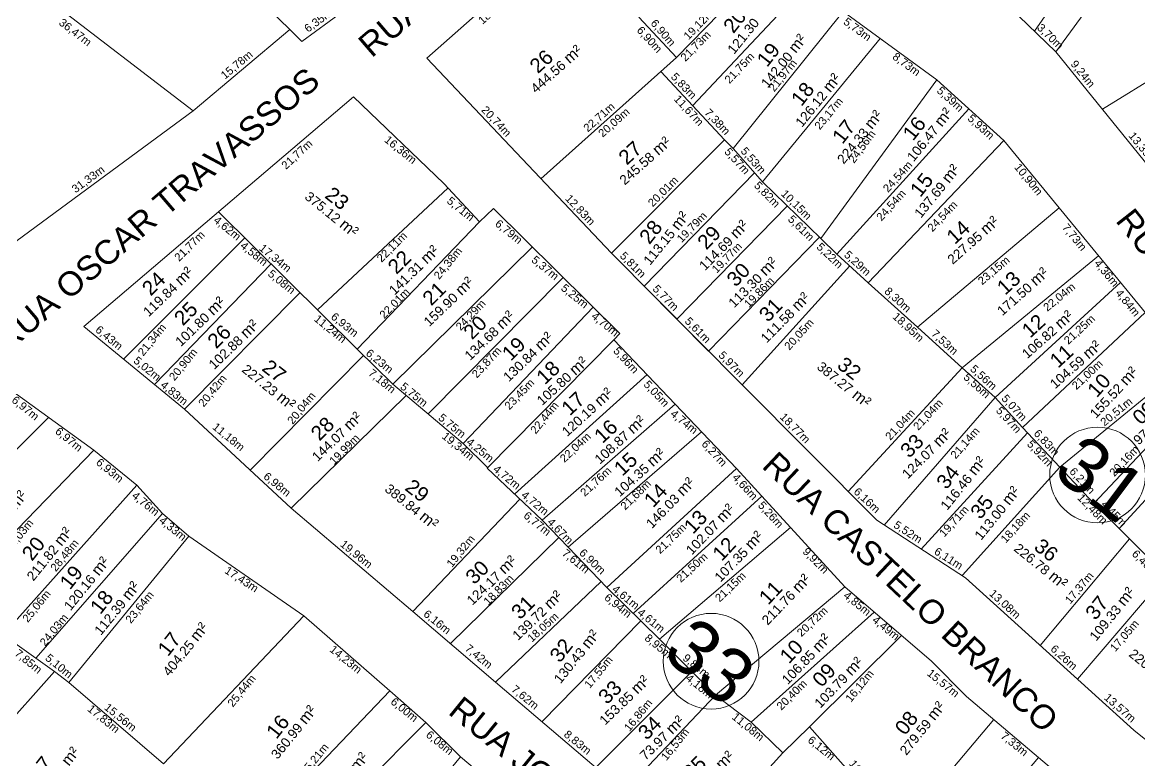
# Model space of a CAD drawing. Header units: metres. Extents: x 3808 to 8215, y 2374 to 6187.
# Drawn here: x 5958.3 to 6098, y 3817.1 to 3909.4 of the extents above; entities that cross this region are included whole.
import ezdxf

# ---------------------------------------------------------------- set-up
doc = ezdxf.new("R2010")
doc.units = ezdxf.units.M
doc.linetypes.add('CENTER', pattern=[2, 1.25, -0.25, 0.25, -0.25])
for name, color, linetype in [('0 - Cotas', 7, 'Continuous'), ('0 - Linhas Quadras', 7, 'Continuous'), ('0 - Nome Ruas', 7, 'CENTER'), ('0 - Numero de Lotes', 6, 'Continuous'), ('0 - Número de Quadra', 7, 'CENTER'), ('0 - Área Dos Lotes', 1, 'Continuous')]:
    doc.layers.add(name, color=color, linetype=linetype)
doc.styles.add('Arial', font='arial.ttf')
doc.styles.add('pedro', font='arial.ttf', dxfattribs={"height": 3})

msp = doc.modelspace()

# ---------------------------------------------------------------- linework, layer by layer
at = {"layer": '0 - Linhas Quadras', "linetype": 'Continuous', "lineweight": 5}
for p, q in [((5965.318, 3934.319, 0), (5991.748, 3908.521, 0)), ((6105.982, 3931.058, 0), (6087.501, 3905.715, 0)), ((6099.578, 3929.656, 0), (6084.84, 3908.289, 0)), ((6067.47, 3925.089, 0), (6087.501, 3905.715, 0)), ((5950.735, 3920.542, 0), (5979.683, 3898.357, 0)), ((6024.166, 3918.463, 0), (6008.885, 3904.908, 0)), ((6040.064, 3904.99, 0), (6053.364, 3918.727, 0)), ((6042.099, 3898.98, 0), (6057.031, 3914.866, 0)), ((6119.579, 3914.789, 0), (6093.315, 3898.533, 0)), ((5998.383, 3910.77, 0), (5993.251, 3907.026, 0)), ((6035.392, 3910.068, 0), (6040.064, 3904.99, 0)), ((6047.175, 3893.626, 0), (6060.934, 3910.756, 0)), ((6072.603, 3902.221, 0), (6060.934, 3910.756, 0)), ((5991.748, 3908.521, 0), (5979.683, 3898.357, 0)), ((5993.251, 3907.026, 0), (5991.748, 3908.521, 0)), ((6065.557, 3907.375, 0), (6050.84, 3889.484, 0)), ((6065.557, 3907.375, 0), (6072.603, 3902.221, 0)), ((6087.501, 3905.715, 0), (6101.739, 3888.124, 0)), ((6008.885, 3904.908, 0), (6031.966, 3880.532, 0)), ((6040.064, 3904.99, 0), (6023.142, 3889.851, 0)), ((6038.116, 3903.247, 0), (6046.082, 3894.714, 0)), ((6072.603, 3902.221, 0), (6058.103, 3882.396, 0)), ((6080.999, 3894.623, 0), (6072.603, 3902.221, 0)), ((5965.999, 3871.378, 0), (5999.706, 3900.084, 0)), ((5999.706, 3900.084, 0), (6011.021, 3889.248, 0)), ((5979.683, 3898.357, 0), (5954.455, 3879.781, 0)), ((6060.135, 3880.413, 0), (6076.599, 3898.605, 0)), ((6046.082, 3894.714, 0), (6031.966, 3880.532, 0)), ((6046.082, 3894.714, 0), (6047.175, 3893.626, 0)), ((6064.057, 3876.864, 0), (6080.999, 3894.623, 0)), ((6087.916, 3886.205, 0), (6080.999, 3894.623, 0)), ((6050.84, 3889.484, 0), (6047.175, 3893.626, 0)), ((6036.059, 3876.408, 0), (6049.847, 3890.606, 0)), ((6011.021, 3889.248, 0), (6015.469, 3884.487, 0)), ((6058.103, 3882.396, 0), (6050.84, 3889.484, 0)), ((5995.221, 3873.46, 0), (6011.533, 3888.7, 0)), ((6015.469, 3884.487, 0), (6017.214, 3886.117, 0)), ((6017.214, 3886.117, 0), (6033.017, 3870.494, 0)), ((6040.127, 3872.31, 0), (6053.938, 3886.461, 0)), ((6070.214, 3871.292, 0), (6087.916, 3886.205, 0)), ((6113.074, 3855.591, 0), (6087.916, 3886.205, 0)), ((6000.167, 3868.553, 0), (5982.852, 3885.731, 0)), ((6015.469, 3884.487, 0), (6000.167, 3868.553, 0)), ((5986.145, 3882.465, 0), (5970.975, 3867.298, 0)), ((6044.083, 3868.325, 0), (6057.956, 3882.54, 0)), ((6058.103, 3882.396, 0), (6060.135, 3880.413, 0)), ((6022.065, 3881.322, 0), (6004.642, 3864.181, 0)), ((6031.966, 3880.532, 0), (6048.289, 3864.087, 0)), ((5989.412, 3879.223, 0), (5974.853, 3864.118, 0)), ((6060.135, 3880.413, 0), (6064.057, 3876.864, 0)), ((6075.795, 3866.24, 0), (6092.823, 3880.233, 0)), ((6048.289, 3864.087, 0), (6061.746, 3878.956, 0)), ((6009.042, 3860.476, 0), (6025.902, 3877.529, 0)), ((6036.059, 3876.408, 0), (6040.127, 3872.31, 0)), ((6064.057, 3876.864, 0), (6070.214, 3871.292, 0)), ((6079.916, 3862.511, 0), (6095.59, 3876.866, 0)), ((5978.585, 3861.057, 0), (5993.038, 3875.626, 0)), ((6029.656, 3873.817, 0), (6013.443, 3856.771, 0)), ((6040.127, 3872.31, 0), (6044.083, 3868.325, 0)), ((6083.341, 3858.771, 0), (6098.663, 3873.127, 0)), ((5978.585, 3861.057, 0), (5965.999, 3871.378, 0)), ((6070.214, 3871.292, 0), (6075.795, 3866.24, 0)), ((6032.258, 3869.727, 0), (6016.407, 3853.693, 0)), ((6033.017, 3870.494, 0), (6032.258, 3869.727, 0)), ((6032.258, 3869.727, 0), (6047.569, 3853.638, 0)), ((6004.642, 3864.181, 0), (6000.167, 3868.553, 0)), ((6000.966, 3867.772, 0), (5986.806, 3853.45, 0)), ((6088.009, 3853.789, 0), (6103.854, 3866.81, 0)), ((6036.403, 3865.372, 0), (6019.841, 3850.429, 0)), ((6075.795, 3866.24, 0), (6061.528, 3850.78, 0)), ((6075.795, 3866.24, 0), (6079.916, 3862.511, 0)), ((5955.944, 3864.125, 0), (5967.247, 3855.939, 0)), ((6004.642, 3864.181, 0), (6013.443, 3856.771, 0)), ((6048.289, 3864.087, 0), (6065.119, 3847.172, 0)), ((6092.252, 3849.261, 0), (6106.134, 3864.036, 0)), ((5991.942, 3848.696, 0), (6006.32, 3862.768, 0)), ((6079.916, 3862.511, 0), (6066.03, 3846.578, 0)), ((6079.916, 3862.511, 0), (6083.341, 3858.771, 0)), ((5991.942, 3848.696, 0), (5978.585, 3861.057, 0)), ((6039.914, 3861.682, 0), (6023.276, 3847.164, 0)), ((5941.557, 3840.032, 0), (5961.596, 3860.032, 0)), ((6095.401, 3846.128, 0), (6108.809, 3860.781, 0)), ((6043.209, 3858.219, 0), (6026.566, 3843.809, 0)), ((6083.341, 3858.771, 0), (6088.009, 3853.789, 0)), ((6070.658, 3843.564, 0), (6083.959, 3858.112, 0)), ((5967.247, 3855.939, 0), (5946.834, 3834.792, 0)), ((5972.623, 3851.574, 0), (5967.247, 3855.939, 0)), ((6013.443, 3856.771, 0), (6016.48, 3853.768, 0)), ((6016.407, 3853.693, 0), (6023.276, 3847.164, 0)), ((6047.569, 3853.638, 0), (6031.366, 3838.771, 0)), ((6047.569, 3853.638, 0), (6061.129, 3838.859, 0)), ((6088.009, 3853.789, 0), (6075.824, 3840.293, 0)), ((6088.009, 3853.789, 0), (6092.252, 3849.261, 0)), ((5955.942, 3832.835, 0), (5972.623, 3851.574, 0)), ((5972.623, 3851.574, 0), (5975.866, 3848.014, 0)), ((6050.756, 3850.164, 0), (6034.673, 3835.532, 0)), ((6092.252, 3849.261, 0), (6093.191, 3850.26, 0)), ((6007.146, 3835.754, 0), (5991.942, 3848.696, 0)), ((6007.146, 3835.754, 0), (6020.5, 3849.803, 0)), ((6092.252, 3849.261, 0), (6106.986, 3834.604, 0)), ((5975.866, 3848.014, 0), (5960.034, 3829.92, 0)), ((5975.866, 3848.014, 0), (5979.142, 3845.174, 0)), ((6023.276, 3847.164, 0), (6026.566, 3843.809, 0)), ((6065.119, 3847.172, 0), (6076.197, 3839.956, 0)), ((6054.349, 3846.248, 0), (6037.98, 3832.293, 0)), ((5979.142, 3845.174, 0), (5964.152, 3826.899, 0)), ((5993.53, 3835.246, 0), (5979.142, 3845.174, 0)), ((6011.835, 3831.762, 0), (6025.367, 3845.031, 0)), ((6085.536, 3831.524, 0), (6096.701, 3844.836, 0)), ((6026.566, 3843.809, 0), (6031.366, 3838.771, 0)), ((6090.184, 3827.328, 0), (6101.284, 3840.276, 0)), ((6017.484, 3826.953, 0), (6030.662, 3839.51, 0)), ((6031.366, 3838.771, 0), (6037.98, 3832.293, 0)), ((6061.129, 3838.859, 0), (6044.972, 3825.293, 0)), ((6061.129, 3838.859, 0), (6071.948, 3829.549, 0)), ((6076.197, 3839.956, 0), (6097.242, 3820.955, 0)), ((5975.959, 3816.748, 0), (5993.53, 3835.246, 0)), ((5993.53, 3835.246, 0), (6004.239, 3825.855, 0)), ((6017.484, 3826.953, 0), (6007.146, 3835.754, 0)), ((6023.287, 3822.014, 0), (6035.62, 3834.604, 0)), ((6049.396, 3821.931, 0), (6064.806, 3835.695, 0)), ((5955.942, 3832.835, 0), (5962.348, 3828.272, 0)), ((6037.98, 3832.293, 0), (6044.972, 3825.293, 0)), ((6056.689, 3821.359, 0), (6068.209, 3832.767, 0)), ((6071.948, 3829.549, 0), (6076.322, 3825.152, 0)), ((5962.348, 3828.272, 0), (5949.395, 3813.748, 0)), ((5964.152, 3826.899, 0), (5962.348, 3828.272, 0)), ((6030.011, 3816.289, 0), (6042.002, 3828.266, 0)), ((5975.959, 3816.748, 0), (5964.152, 3826.899, 0)), ((6036.836, 3810.479, 0), (6017.484, 3826.953, 0)), ((6004.239, 3825.855, 0), (5986.792, 3807.546, 0)), ((6004.239, 3825.855, 0), (6008.754, 3821.895, 0)), ((6033.541, 3813.285, 0), (6044.972, 3825.293, 0)), ((6044.972, 3825.293, 0), (6049.396, 3821.931, 0)), ((6076.322, 3825.152, 0), (6117.993, 3789.93, 0)), ((6008.754, 3821.895, 0), (5990.986, 3804.042, 0)), ((6008.754, 3821.895, 0), (6013.084, 3817.585, 0)), ((6049.396, 3821.931, 0), (6053.392, 3818.086, 0)), ((6068.098, 3808.499, 0), (6079.735, 3822.267, 0)), ((6053.392, 3818.086, 0), (6056.689, 3821.359, 0)), ((6068.098, 3808.499, 0), (6056.689, 3821.359, 0)), ((6097.242, 3820.955, 0), (6110.109, 3810.516, 0)), ((6053.392, 3818.086, 0), (6042.583, 3806.302, 0)), ((6013.084, 3817.585, 0), (5997.337, 3798.736, 0)), ((6013.084, 3817.585, 0), (6018.036, 3813.449, 0)), ((6073.699, 3803.764, 0), (6085.337, 3817.533, 0))]:
    msp.add_line(p, q, dxfattribs=at)
at = {"layer": '0 - Número de Quadra', "linetype": 'ByBlock', "lineweight": 5}
for centre in [(6092.709, 3852.821, 0), (6044.412, 3829.552, 0)]:
    msp.add_circle(centre, 5.979, dxfattribs=at)

# ---------------------------------------------------------------- texts
at = {"layer": '0 - Cotas', "lineweight": 5, "style": 'Arial'}
for s, rotation, p in [('18,92m', 41.57438, (6015.838, 3909.081, 0)), ('6,35m', 36.11668, (5994.028, 3908.088, 0)), ('19,12m', 45.92465, (6041.576, 3907.127, 0)), ('5,73m', 323.81744, (6060.848, 3909.279, 0)), ('36,47m', 322.53343, (5962.803, 3909.19, 0)), ('6,90m', 312.61766, (6035.04, 3908.349, 0)), ('6,90m', 310.72184, (6036.777, 3909.247, 0)), ('3,70m', 315.95539, (6085.065, 3908.628, 0)), ('21,73m', 45.431, (6041.192, 3904.441, 0)), ('15,78m', 40.11449, (5983.652, 3902.224, 0)), ('21,75m', 46.77302, (6046.714, 3901.67, 0)), ('21,97m', 51.22807, (6052.299, 3900.644, 0)), ('8,73m', 323.81744, (6066.975, 3904.91, 0)), ('9,24m', 308.98567, (6089.274, 3904.16, 0)), ('5,83m', 313.55778, (6039.307, 3902.53, 0)), ('11,67m', 313.03151, (6039.682, 3899.759, 0)), ('5,39m', 317.85421, (6072.537, 3900.739, 0)), ('20,74m', 313.43669, (6015.616, 3898.381, 0)), ('22,71m', 41.81859, (6029, 3895.628, 0)), ('23,17m', 50.56048, (6058, 3895.898, 0)), ('20,09m', 41.81859, (6030.858, 3894.968, 0)), ('7,38m', 313.47042, (6043.502, 3898.042, 0)), ('5,93m', 317.85421, (6076.377, 3897.277, 0)), ('21,77m', 42.85201, (5991.272, 3890.948, 0)), ('16,36m', 320.93117, (6003.486, 3894.562, 0)), ('24,56m', 53.81744, (6062.28, 3891.707, 0)), ('13,39m', 308.98567, (6096.526, 3895.201, 0)), ('5,57m', 312.51118, (6045.995, 3893.165, 0)), ('5,53m', 311.50923, (6048.031, 3893.262, 0)), ('24,54m', 47.85421, (6066.524, 3888.068, 0)), ('31,33m', 36.36574, (5964.969, 3888.019, 0)), ('10,90m', 309.41223, (6082.231, 3891.266, 0)), ('20,01m', 45.13199, (6037.114, 3886.271, 0)), ('5,82m', 314.62194, (6049.698, 3888.919, 0)), ('5,71m', 320.93117, (6011.294, 3886.919, 0)), ('12,83m', 313.43669, (6026.096, 3887.313, 0)), ('10,15m', 315.69915, (6053.061, 3887.875, 0)), ('24,54m', 47.85421, (6065.703, 3884.496, 0)), ('24,54m', 46.35056, (6072.068, 3883.148, 0)), ('4,62m', 320.93117, (5982.134, 3884.508, 0)), ('19,79m', 45.8391, (6040.73, 3881.792, 0)), ('5,61m', 315.69915, (6053.93, 3884.697, 0)), ('6,79m', 320.93117, (6017.316, 3884.073, 0)), ('7,73m', 309.41223, (6088.214, 3883.735, 0)), ('21,77m', 44.90327, (5977.924, 3879.457, 0)), ('22,11m', 44.75671, (6003.216, 3879.338, 0)), ('4,58m', 320.93117, (5985.477, 3881.321, 0)), ('17,34m', 320.93117, (5987.831, 3881.022, 0)), ('24,38m', 50.93117, (6010.426, 3877.18, 0)), ('5,81m', 314.78652, (6032.928, 3880.131, 0)), ('19,77m', 45.69915, (6045.098, 3877.975, 0)), ('5,22m', 316.59633, (6057.499, 3881.224, 0)), ('5,29m', 317.85421, (6060.937, 3880.227, 0)), ('5,37m', 320.93117, (6021.859, 3879.555, 0)), ('23,15m', 40.11347, (6078.273, 3876.516, 0)), ('4,36m', 309.41223, (6092.231, 3879.25, 0)), ('5,08m', 320.93117, (5988.926, 3877.81, 0)), ('5,25m', 320.93117, (6025.556, 3876.029, 0)), ('5,77m', 314.78652, (6037.019, 3876.006, 0)), ('19,86m', 45.69915, (6049.132, 3873.673, 0)), ('22,04m', 39.41223, (6086.433, 3873.213, 0)), ('22,01m', 45.49566, (6003.565, 3872.286, 0)), ('8,30m', 317.85421, (6065.977, 3875.666, 0)), ('4,84m', 309.41223, (6094.88, 3875.535, 0)), ('24,29m', 46.53637, (6013.118, 3870.797, 0)), ('11,24m', 320.93117, (5994.698, 3872.175, 0)), ('6,93m', 320.93117, (5996.804, 3872.447, 0)), ('4,70m', 320.93117, (6029.357, 3872.517, 0)), ('5,61m', 314.78652, (6041.032, 3871.965, 0)), ('20,05m', 47.85421, (6054.193, 3868.353, 0)), ('18,95m', 317.85421, (6066.997, 3872.507, 0)), ('21,25m', 42.4835, (6089.06, 3869.084, 0)), ('6,43m', 320.93117, (5967.365, 3870.823, 0)), ('21,34m', 50.93117, (5973.445, 3867.617, 0)), ('7,53m', 317.85421, (6071.842, 3870.357, 0)), ('20,90m', 50.93117, (5977.344, 3864.531, 0)), ('6,23m', 320.93117, (6001.164, 3867.889, 0)), ('23,87m', 47.52327, (6015.141, 3864.865, 0)), ('5,96m', 312.66256, (6032.104, 3868.273, 0)), ('5,97m', 314.78652, (6045.254, 3867.713, 0)), ('5,02m', 320.93117, (5972.129, 3866.956, 0)), ('5,56m', 317.85421, (6076.696, 3865.964, 0)), ('21,00m', 43.13815, (6090.064, 3863.42, 0)), ('20,42m', 50.93117, (5981.002, 3861.246, 0)), ('7,18m', 320.93117, (6001.477, 3865.406, 0)), ('5,56m', 317.85421, (6075.86, 3864.928, 0)), ('4,83m', 320.93117, (5975.503, 3863.915, 0)), ('5,75m', 320.93117, (6005.471, 3863.715, 0)), ('23,45m', 46.49386, (6019.203, 3860.898, 0)), ('5,05m', 313.2419, (6035.896, 3864.073, 0)), ('6,97m', 320.93117, (5956.902, 3862.022, 0)), ('20,04m', 50.93117, (5992.123, 3859.073, 0)), ('5,07m', 312.4835, (6080.623, 3862.331, 0)), ('22,44m', 50.93117, (6022.497, 3857.868, 0)), ('21,04m', 47.29874, (6070.298, 3858.328, 0)), ('5,97m', 312.58241, (6079.933, 3860.819, 0)), ('20,51m', 39.41223, (6093.57, 3858.876, 0)), ('5,75m', 320.93117, (6010.226, 3859.818, 0)), ('4,74m', 320.93117, (6039.234, 3860.314, 0)), ('18,77m', 314.8545, (6052.927, 3859.992, 0)), ('21,04m', 47.29874, (6066.805, 3857.087, 0)), ('6,97m', 320.93117, (5962.34, 3858.123, 0)), ('11,18m', 320.93117, (5981.996, 3858.674, 0)), ('21,14m', 48.92854, (6074.982, 3854.763, 0)), ('6,83m', 313.13815, (6084.653, 3857.956, 0)), ('19,99m', 45.17794, (5997.285, 3854.038, 0)), ('19,34m', 320.93117, (6010.677, 3857.511, 0)), ('4,25m', 320.93117, (6013.735, 3856.78, 0)), ('22,04m', 43.24189, (6026.081, 3854.322, 0)), ('6,27m', 312.98882, (6043.138, 3856.635, 0)), ('5,92m', 313.13815, (6083.808, 3856.625, 0)), ('20,16m', 46.78507, (6094.805, 3852.562, 0)), ('6,93m', 320.93117, (5967.445, 3854.237, 0)), ('6,98m', 320.93117, (5988.369, 3852.486, 0)), ('4,72m', 320.93117, (6017.076, 3853.392, 0)), ('21,76m', 42.72145, (6028.625, 3850.073, 0)), ('4,66m', 312.53703, (6046.979, 3852.462, 0)), ('6,21m', 313.13815, (6089.108, 3853.201, 0)), ('21,68m', 44.4538, (6033.672, 3848.371, 0)), ('4,76m', 320.93117, (5971.925, 3850.084, 0)), ('4,72m', 320.93117, (6020.592, 3850.16, 0)), ('6,16m', 316.97084, (6062.145, 3850.627, 0)), ('12,48m', 314.14864, (6090.105, 3849.896, 0)), ('5,26m', 312.53703, (6050.19, 3848.968, 0)), ('19,71m', 47.56553, (6073.55, 3844.999, 0)), ('4,45m', 313.63363, (6093.07, 3849.079, 0)), ('28,03m', 50.93117, (5956.852, 3843.171, 0)), ('4,33m', 320.93117, (5975.335, 3846.972, 0)), ('6,77m', 320.93117, (6020.878, 3847.59, 0)), ('4,67m', 314.29177, (6023.85, 3846.861, 0)), ('5,52m', 326.92274, (6067.126, 3846.341, 0)), ('18,18m', 47.92257, (6081.233, 3844.245, 0)), ('21,75m', 44.14713, (6038.038, 3842.904, 0)), ('28,48m', 50.93117, (5962.519, 3840.667, 0)), ('19,96m', 320.93117, (5997.963, 3844.024, 0)), ('19,32m', 50.93117, (6012.024, 3841.198, 0)), ('7,61m', 320.93117, (6025.699, 3842.893, 0)), ('6,90m', 316.12749, (6027.842, 3843, 0)), ('21,50m', 42.54562, (6040.627, 3839.327, 0)), ('9,92m', 314.69476, (6055.766, 3843.167, 0)), ('6,11m', 327.66, (6072.184, 3843.017, 0)), ('6,46m', 315.14795, (6096.917, 3842.88, 0)), ('17,43m', 326.95909, (5983.518, 3840.648, 0)), ('18,83m', 45.72511, (6016.566, 3836.472, 0)), ('21,15m', 43.85973, (6045.484, 3836.886, 0)), ('17,37m', 50.01154, (6089.295, 3836.628, 0)), ('4,61m', 320.93117, (6031.937, 3838.394, 0)), ('25,06m', 50.93117, (5959.016, 3834.325, 0)), ('23,64m', 50.93117, (5971.894, 3834.195, 0)), ('6,94m', 320.93117, (6030.968, 3837.342, 0)), ('4,85m', 320.93117, (6060.862, 3837.601, 0)), ('13,08m', 317.92257, (6079.084, 3837.889, 0)), ('6,16m', 320.93117, (6008.368, 3835.288, 0)), ('4,61m', 320.93117, (6035.11, 3835.472, 0)), ('20,72m', 43.55587, (6055.703, 3832.543, 0)), ('24,03m', 50.93117, (5961.188, 3831.351, 0)), ('18,05m', 42.57253, (6022.01, 3831.864, 0)), ('4,49m', 320.93117, (6064.456, 3834.545, 0)), ('17,05m', 49.39661, (6094.92, 3830.667, 0)), ('7,42m', 320.93117, (6013.564, 3830.99, 0)), ('8,95m', 320.93117, (6036.01, 3832.283, 0)), ('7,85m', 320.93117, (5957.278, 3830.374, 0)), ('5,10m', 320.93117, (5961.105, 3829.796, 0)), ('14,23m', 320.93117, (5996.643, 3830.859, 0)), ('9,84m', 320.93117, (6040.759, 3829.79, 0)), ('6,26m', 317.92257, (6086.746, 3830.971, 0)), ('17,55m', 50.93117, (6029.247, 3826.078, 0)), ('25,44m', 50.93117, (5984.644, 3823.745, 0)), ('4,18m', 320.93117, (6041.157, 3827.27, 0)), ('16,12m', 50.93117, (6061.88, 3824.339, 0)), ('15,57m', 320.93117, (6071.307, 3827.887, 0)), ('7,62m', 320.93117, (6019.354, 3825.88, 0)), ('20,40m', 45.07249, (6053.182, 3823.359, 0)), ('6,00m', 320.93117, (6004.261, 3824.331, 0)), ('13,57m', 318.82804, (6093.44, 3824.877, 0)), ('17,83m', 320.93117, (5966.372, 3823.431, 0)), ('15,56m', 320.93117, (5968.474, 3823.622, 0)), ('16,86m', 50.93117, (6034.208, 3820.697, 0)), ('11,08m', 320.93117, (6046.917, 3822.434, 0)), ('6,08m', 320.93117, (6008.681, 3820.197, 0)), ('8,83m', 320.93117, (6025.918, 3820.24, 0)), ('16,53m', 50.93117, (6038.815, 3817.05, 0)), ('7,33m', 320.93117, (6080.508, 3820.051, 0)), ('25,21m', 50.93117, (5993.752, 3815.163, 0)), ('6,12m', 320.93117, (6056.392, 3819.536, 0)), ('16,96m', 310.89062, (6061.581, 3816.692, 0))]:
    msp.add_text(s, height=1, rotation=rotation, dxfattribs=at).set_placement(p)
at = {"layer": '0 - Nome Ruas', "linetype": 'Continuous', "lineweight": 5, "style": 'pedro'}
for s, rotation, p in [('RUA OSCAR TRAVASSOS', 40.61229, (6001.973, 3904.875, 0)), ('RUA OSCAR TRAVASSOS', 40.61229, (5956.512, 3868.064, 0)), ('RUA DO COMÉRCIO', 308.20186, (6094.851, 3884.593, 0)), ('RUA CASTELO BRANCO', 316.67807, (6050.61, 3853.812, 0)), ('RUA JOÃO NASCIMENTO', 320.94512, (6011.409, 3823.046, 0))]:
    msp.add_text(s, height=3, rotation=rotation, dxfattribs=at).set_placement(p)
at = {"layer": '0 - Numero de Lotes', "lineweight": 5, "style": 'Arial'}
for s, rotation, p in [('20', 51.92725, (6047.203, 3907.909, -540.279)), ('26', 42.47322, (6022.758, 3902.907, -540.279)), ('19', 51.92725, (6051.403, 3903.691, -540.279)), ('18', 51.92725, (6055.692, 3898.788, -540.279)), ('17', 51.92725, (6060.824, 3894.078, -540.279)), ('16', 51.92725, (6069.641, 3894.482, -540.279)), ('27', 42.47322, (6033.867, 3891.47, -540.279)), ('15', 51.92725, (6070.556, 3887.432, -540.279)), ('23', 321.92725, (5996.006, 3887.571, -540.279)), ('28', 51.92725, (6036.704, 3881.544, -540.279)), ('29', 46.17409, (6043.821, 3880.868, -540.279)), ('14', 42.47322, (6074.854, 3881.553, -540.279)), ('22', 44.8181, (6005.093, 3877.807, -540.279)), ('30', 46.17409, (6047.484, 3876.231, -540.279)), ('24', 44.8181, (5974.371, 3875.111, -540.279)), ('13', 42.47322, (6081.162, 3875.223, -540.279)), ('21', 44.8181, (6009.431, 3873.867, -540.279)), ('25', 44.8181, (5978.389, 3871.381, -540.279)), ('31', 46.17409, (6051.525, 3871.823, -540.279)), ('20', 44.8181, (6014.539, 3869.637, -540.279)), ('12', 42.47322, (6084.266, 3869.849, -540.279)), ('26', 44.8181, (5982.56, 3868.515, -540.279)), ('19', 44.8181, (6019.368, 3866.972, -540.279)), ('11', 42.47322, (6087.76, 3866.091, -540.279)), ('27', 321.92725, (5988.147, 3865.987, -540.279)), ('18', 43.15126, (6023.614, 3864.012, -540.279)), ('32', 321.92725, (6060.021, 3866.314, -540.279)), ('10', 47.96068, (6092.605, 3862.391, -540.279)), ('17', 43.15126, (6026.744, 3860.132, -540.279)), ('09', 42.47322, (6098.099, 3858.988, -540.279)), ('28', 44.8181, (5995.472, 3856.994, -540.279)), ('16', 43.15126, (6030.831, 3856.674, -540.279)), ('33', 46.17409, (6069.179, 3854.839, -540.279)), ('15', 43.15126, (6033.309, 3852.592, -540.279)), ('34', 51.92725, (6073.833, 3850.91, -540.279)), ('29', 321.92725, (6006.013, 3851.041, -540.279)), ('14', 46.96192, (6037.166, 3848.641, -540.279)), ('35', 51.92725, (6078.083, 3847.177, -540.279)), ('13', 46.96192, (6042.153, 3845.342, -540.279)), ('20', 51.92725, (5959.547, 3841.968, -540.279)), ('12', 46.96192, (6045.726, 3841.942, -540.279)), ('36', 321.92725, (6084.631, 3843.611, -540.279)), ('30', 44.8181, (6014.808, 3839.037, -540.279)), ('19', 51.92725, (5964.282, 3838.372, -540.279)), ('11', 46.96192, (6051.537, 3836.47, -540.279)), ('18', 51.92725, (5968.077, 3835.291, -540.279)), ('31', 44.8181, (6020.523, 3834.657, -540.279)), ('37', 51.92725, (6092.455, 3834.568, -540.279)), ('17', 51.92725, (5976.527, 3830.035, -540.279)), ('32', 51.92725, (6025.512, 3829.247, -540.279)), ('10', 46.96192, (6054.136, 3829.13, -540.279)), ('09', 46.96192, (6058.213, 3826.189, -540.279)), ('33', 44.8181, (6031.399, 3824.058, -540.279)), ('16', 51.92725, (5990.089, 3819.713, -540.279)), ('34', 44.8181, (6036.368, 3819.591, -540.279)), ('08', 51.92725, (6068.653, 3820.183, -540.279)), ('27', 51.92725, (5960.472, 3814.52, -540.279)), ('35', 44.8181, (6041.964, 3814.614, -540.279))]:
    msp.add_text(s, height=1.8197, rotation=rotation, dxfattribs=at).set_placement(p)
at = {"layer": '0 - Número de Quadra', "linetype": 'Continuous', "lineweight": 5, "style": 'pedro'}
for s, rotation, p in [('31', 323.09922, (6086.894, 3852.891, 0)), ('33', 320.3695, (6038.103, 3830.317, 0))]:
    msp.add_text(s, height=6.7786, rotation=rotation, dxfattribs=at).set_placement(p)
at = {"layer": '0 - Área Dos Lotes', "lineweight": 5, "style": 'Arial'}
for s, height, rotation, p in [('121.30 ', 1.2, 50.93117, (6047.277, 3905.324, 0)), ('m²', 1.4, 50.93117, (6055.002, 3905.449, 0)), ('m²', 1.4, 41.47714, (6026.718, 3904.157, 0)), ('444.56 ', 1.2, 41.47714, (6022.527, 3900.452, 0)), ('142.00 ', 1.2, 50.93117, (6051.477, 3901.107, 0)), ('m²', 1.4, 50.93117, (6059.291, 3900.545, 0)), ('126.12 ', 1.2, 50.93117, (6055.766, 3896.203, 0)), ('m²', 1.4, 50.93117, (6073.241, 3896.24, 0)), ('m²', 1.4, 50.93117, (6064.507, 3895.94, 0)), ('224.33 ', 1.2, 50.93117, (6060.982, 3891.597, 0)), ('106.47 ', 1.2, 50.93117, (6069.716, 3891.897, 0)), ('m²', 1.4, 41.47714, (6037.806, 3892.701, 0)), ('245.58 ', 1.2, 41.47714, (6033.616, 3888.996, 0)), ('m²', 1.4, 50.93117, (6074.156, 3889.189, 0)), ('137.69 ', 1.2, 50.93117, (6070.631, 3884.847, 0)), ('375.12 ', 1.2, 320.93117, (5993.508, 3887.426, 0)), ('m²', 1.4, 50.93117, (6040.303, 3883.302, 0)), ('m²', 1.4, 45.17801, (6047.579, 3882.256, 0)), ('m²', 1.4, 41.47714, (6078.793, 3882.784, 0)), ('m²', 1.4, 320.93117, (5997.851, 3883.901, 0)), ('113.15 ', 1.2, 50.93117, (6036.778, 3878.96, 0)), ('114.69 ', 1.2, 45.17801, (6043.636, 3878.289, 0)), ('227.95 ', 1.2, 41.47714, (6074.602, 3879.08, 0)), ('m²', 1.4, 43.82202, (6008.883, 3879.105, 0)), ('141.31 ', 1.2, 43.82202, (6004.847, 3875.233, 0)), ('m²', 1.4, 45.17801, (6051.241, 3877.619, 0)), ('m²', 1.4, 43.82202, (5978.161, 3876.41, 0)), ('113.30 ', 1.2, 45.17801, (6047.299, 3873.652, 0)), ('m²', 1.4, 41.47714, (6085.001, 3876.366, 0)), ('119.84 ', 1.2, 43.82202, (5974.126, 3872.537, 0)), ('m²', 1.4, 43.82202, (6013.221, 3875.166, 0)), ('171.50 ', 1.2, 41.47714, (6080.811, 3872.662, 0)), ('m²', 1.4, 43.82202, (5982.179, 3872.68, 0)), ('159.90 ', 1.2, 43.82202, (6009.186, 3871.293, 0)), ('m²', 1.4, 45.17801, (6055.283, 3873.211, 0)), ('101.80 ', 1.2, 43.82202, (5978.143, 3868.807, 0)), ('m²', 1.4, 43.82202, (5986.349, 3869.813, 0)), ('m²', 1.4, 43.82202, (6018.329, 3870.936, 0)), ('111.58 ', 1.2, 45.17801, (6051.34, 3869.244, 0)), ('m²', 1.4, 41.47714, (6088.105, 3870.991, 0)), ('134.68 ', 1.2, 43.82202, (6014.293, 3867.063, 0)), ('106.82 ', 1.2, 41.47714, (6083.915, 3867.287, 0)), ('102.88 ', 1.2, 43.82202, (5982.314, 3865.941, 0)), ('m²', 1.4, 43.82202, (6023.157, 3868.271, 0)), ('m²', 1.4, 41.47714, (6091.6, 3867.233, 0)), ('130.84 ', 1.2, 43.82202, (6019.122, 3864.398, 0)), ('227.23 ', 1.2, 320.93117, (5985.665, 3865.829, 0)), ('m²', 1.4, 42.15518, (6027.439, 3865.2, 0)), ('387.27', 1.2, 320.93117, (6057.523, 3866.169, 0)), ('104.59 ', 1.2, 41.47714, (6087.409, 3863.529, 0)), ('105.80 ', 1.2, 42.15518, (6023.293, 3861.446, 0)), ('m²', 1.4, 46.9646, (6096.317, 3863.895, 0)), ('155.52 ', 1.2, 46.9646, (6092.5, 3859.807, 0)), ('m²', 1.4, 320.93117, (5990.008, 3862.304, 0)), ('m²', 1.4, 42.15518, (6030.57, 3861.32, 0)), (' m²', 1.4, 320.93117, (6061.504, 3862.938, 0)), ('120.19 ', 1.2, 42.15518, (6026.424, 3857.566, 0)), ('m²', 1.4, 43.82202, (5999.262, 3858.293, 0)), ('m²', 1.4, 42.15518, (6034.657, 3857.862, 0)), ('97.47 ', 1.2, 41.47714, (6097.833, 3856.501, 0)), ('144.07 ', 1.2, 43.82202, (5995.226, 3854.42, 0)), ('108.87 ', 1.2, 42.15518, (6030.511, 3854.108, 0)), ('m²', 1.4, 45.17801, (6072.937, 3856.227, 0)), ('m²', 1.4, 42.15518, (6037.135, 3853.78, 0)), ('124.07 ', 1.2, 45.17801, (6068.994, 3852.259, 0)), ('104.35 ', 1.2, 42.15518, (6032.988, 3850.026, 0)), ('m²', 1.4, 50.93117, (6077.433, 3852.668, 0)), ('116.46 ', 1.2, 50.93117, (6073.907, 3848.326, 0)), ('389.84 ', 1.2, 320.93117, (6003.515, 3850.896, 0)), ('m²', 1.4, 45.96584, (6040.905, 3850.081, 0)), ('m²', 1.4, 50.93117, (6081.682, 3848.935, 0)), ('m²', 1.4, 50.93117, (5957.576, 3848.421, 0)), ('146.03 ', 1.2, 45.96584, (6037.017, 3846.06, 0)), ('m²', 1.4, 45.96584, (6045.892, 3846.782, 0)), ('113.00 ', 1.2, 50.93117, (6078.157, 3844.593, 0)), ('m²', 1.4, 320.93117, (6007.857, 3847.371, 0)), ('102.07 ', 1.2, 45.96584, (6042.004, 3842.76, 0)), ('m²', 1.4, 50.93117, (5963.231, 3843.83, 0)), ('m²', 1.4, 45.96584, (6049.464, 3843.382, 0)), ('211.82 ', 1.2, 50.93117, (5959.706, 3839.487, 0)), ('107.35 ', 1.2, 45.96584, (6045.576, 3839.361, 0)), ('226.78 ', 1.2, 320.93117, (6082.15, 3843.453, 0)), ('m²', 1.4, 50.93117, (5967.882, 3840.13, 0)), ('m²', 1.4, 43.82202, (6018.598, 3840.335, 0)), ('120.16 ', 1.2, 50.93117, (5964.356, 3835.787, 0)), ('124.17 ', 1.2, 43.82202, (6014.562, 3836.462, 0)), ('m²', 1.4, 45.96584, (6055.368, 3838.005, 0)), ('m²', 1.4, 320.93117, (6086.493, 3839.928, 0)), ('m²', 1.4, 50.93117, (5971.677, 3837.049, 0)), ('m²', 1.4, 50.93117, (6096.055, 3836.326, 0)), ('m²', 1.4, 43.82202, (6024.312, 3835.956, 0)), ('211.76 ', 1.2, 45.96584, (6051.481, 3833.984, 0)), ('112.39 ', 1.2, 50.93117, (5968.152, 3832.706, 0)), ('139.72 ', 1.2, 43.82202, (6020.277, 3832.083, 0)), ('109.33 ', 1.2, 50.93117, (6092.529, 3831.983, 0)), ('m²', 1.4, 50.93117, (5980.228, 3831.918, 0)), ('m²', 1.4, 50.93117, (6029.112, 3831.005, 0)), ('m²', 1.4, 45.96584, (6057.875, 3830.57, 0)), ('404.25 ', 1.2, 50.93117, (5976.703, 3827.576, 0)), ('130.43 ', 1.2, 50.93117, (6025.587, 3826.662, 0)), ('106.85 ', 1.2, 45.96584, (6053.987, 3826.549, 0)), ('220.31 ', 1.2, 320.93117, (6096.508, 3830.266, 0)), ('m²', 1.4, 45.96584, (6061.951, 3827.629, 0)), ('m²', 1.4, 43.82202, (6035.188, 3825.357, 0)), ('103.79 ', 1.2, 45.96584, (6058.063, 3823.608, 0)), ('153.85 ', 1.2, 43.82202, (6031.153, 3821.484, 0)), ('m²', 1.4, 50.93117, (5993.759, 3821.558, 0)), ('m²', 1.4, 50.93117, (6072.337, 3822.045, 0)), ('m²', 1.4, 43.82202, (6039.559, 3820.316, 0)), ('279.59 ', 1.2, 50.93117, (6068.812, 3817.702, 0)), ('360.99 ', 1.2, 50.93117, (5990.234, 3817.216, 0)), ('73.97 ', 1.2, 43.82202, (6036.196, 3817.088, 0)), ('m²', 1.4, 50.93117, (5964.142, 3816.365, 0)), ('m²', 1.4, 50.93117, (6000.24, 3815.693, 0)), ('m²', 1.4, 43.82202, (6045.754, 3815.913, 0))]:
    msp.add_text(s, height=height, rotation=rotation, dxfattribs=at).set_placement(p)

doc.saveas('drawing.dxf')
